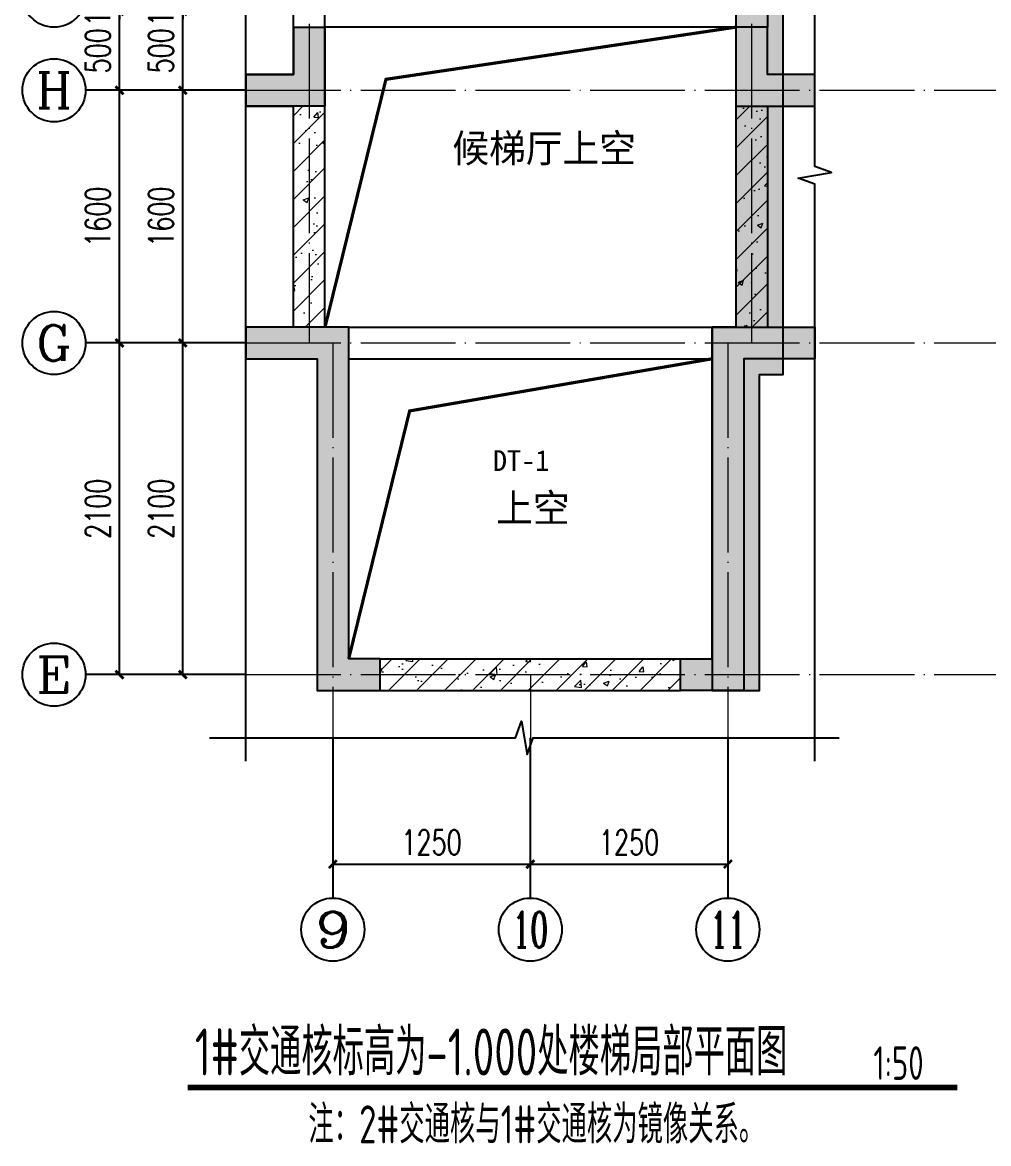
# Model space of a CAD drawing. Extents: x -1712635 to -854203, y -534641 to -21985.
# Drawn here: x -1008084 to -1001970, y -77502 to -70402 of the extents above; entities that cross this region are included whole.
import ezdxf
from ezdxf.enums import TextEntityAlignment as Align

# ---------------------------------------------------------------- set-up
doc = ezdxf.new("R2010")
doc.units = 0
doc.header["$LTSCALE"] = 1000
doc.linetypes.add('DOTE', pattern=[2.42, 2, -0.2, 0.02, -0.2])
doc.layers.get('0').update_dxf_attribs({"linetype": 'CONTINUOUS'})
doc.layers.get('Defpoints').update_dxf_attribs({"linetype": 'CONTINUOUS'})
for name, color, linetype in [('A-AXIS_TEXT', 7, 'CONTINUOUS'), ('AXIS', 3, 'CONTINUOUS'), ('DIM_SYMB', 3, 'CONTINUOUS'), ('PUB_DIM', 3, 'CONTINUOUS'), ('PUB_TEXT', 2, 'CONTINUOUS'), ('S-COLU-LINE1', 6, 'CONTINUOUS'), ('S-Q墙填充', 252, 'CONTINUOUS'), ('S-Q墙实线', 6, 'CONTINUOUS'), ('WALL', 2, 'CONTINUOUS'), ('尺寸标注', 86, 'CONTINUOUS'), ('底图$0$PUB_HATCH', 252, 'CONTINUOUS')]:
    doc.layers.add(name, color=color, linetype=linetype)
for name, color, linetype, lineweight in [('AXIS_TEXT', 7, 'CONTINUOUS', 20), ('DOTE', 19, 'DOTE', 9), ('PUB_HATCH', 8, 'CONTINUOUS', 9)]:
    doc.layers.add(name, color=color, linetype=linetype, lineweight=lineweight)
doc.styles.add('_TCH_AXIS', font='COMPLEX', dxfattribs={"bigfont": 'GBCBIG'})
doc.styles.add('_TCH_DIM_T3', font='SIMPLEX', dxfattribs={"width": 0.705882, "bigfont": 'GBCBIG'})
doc.styles.add('COMPLEX', font='COMPLEX')
doc.styles.add('TSSD_REIN', font='tssdeng.shx', dxfattribs={"width": 0.7, "height": 300, "bigfont": 'tssdchn.shx'})
doc.styles.add('黑体', font='simhei.ttf')
doc.dimstyles.new('_TCH_ARCH&&50', dxfattribs={"dimtxt": 157.5, "dimasz": 50, "dimexe": 125, "dimexo": 150, "dimgap": 58.75, "dimtad": 1, "dimdec": 0, "dimzin": 0, "dimdsep": 46, "dimtxsty": '_TCH_DIM_T3', "dimblk": 'ARCHTICK', "dimcen": 0.09, "dimclrt": 7, "dimazin": 0, "dimtfac": 1, "dimtdec": 0, "dimtix": 1, "dimtmove": 2, "dimatfit": 3, "dimldrblk": 'ARCHTICK', "dimfxl": 0, "dimtolj": 1, "dimtzin": 0, "dimarcsym": 0})
pattern_1 = [(45, (-1162568.35, -176102.63), (-88.38835, 88.38835), []), (50, (-1162568.35, -176102.63), (358.6301, -31.37607), [37.5, -412.5]), (355, (-1162568.35, -176102.63), (-69.3757, 376.0961), [30, -330]), (100.4514, (-1162538.47, -176105.25), (289.2547, 344.7198), [31.8701, -350.57106]), (46.1842, (-1162568.35, -176002.63), (533.6205, -82.7595), [56.25, -618.75]), (96.6356, (-1162523.9, -176009.53), (467.3314, 487.059), [47.8051, -525.8565]), (351.1842, (-1162568.35, -176002.63), (467.331, 487.0593), [45, -495]), (21, (-1162518.35, -176027.63), (298.45353, -201.30945), [37.5, -412.5]), (326, (-1162518.35, -176027.63), (121.6577, 362.575), [30, -330]), (71.4514, (-1162493.48, -176044.4), (420.1113, 161.26525), [31.8701, -350.57106]), (37.5, (-1162568.35, -176102.63), (6.07993, 166.44693), [0, -326, 0, -335, 0, -331.25]), (7.5, (-1162568.35, -176102.63), (131.53477, 197.20586), [0, -191, 0, -318.5, 0, -126.25]), (327.5, (-1162679.85, -176102.63), (266.91122, -11.27744), [0, -125, 0, -390, 0, -517.5]), (317.5, (-1162729.85, -176102.63), (291.59308, 50.0525), [0, -162.5, 0, -259, 0, -367.5])]

# ---------------------------------------------------------------- blocks, each defined once
blk = doc.blocks.new('_AXISO')
blk.add_circle((0, 0), 0.5)
at = {"layer": 'A-AXIS_TEXT', "style": 'COMPLEX', "width": 1.041667}
blk.add_attdef('A', text='', height=0.56, dxfattribs=at).set_placement((-0.25, -0.28), (0.25, -0.28), align=Align.FIT)
blk = doc.blocks.new('_ArchTick')
at = {"color": 0, "const_width": 0.35}
blk.add_lwpolyline([(-0.5, -0.5), (0.5, 0.5)], dxfattribs=at)
blk = doc.blocks.new('*D1138')
at = {"layer": 'Defpoints', "color": 0}
for p in [(-1007069.6, -72431.9), (-1006669.6, -72431.9), (-1006669.6, -74531.9)]:
    blk.add_point(p, dxfattribs=at)
at = {"layer": '尺寸标注', "color": 0, "lineweight": -2}
for p, q in [((-1006819.6, -72431.9), (-1007194.6, -72431.9)), ((-1007069.6, -74531.9), (-1007069.6, -72431.9)), ((-1006819.6, -74531.9), (-1007194.6, -74531.9))]:
    blk.add_line(p, q, dxfattribs=at)
at = {"layer": '尺寸标注', "color": 0, "lineweight": -2, "xscale": 50, "yscale": 50, "zscale": 50}
for p, rotation in [((-1007069.6, -72431.9), 90), ((-1007069.6, -74531.9), 270)]:
    blk.add_blockref('_ArchTick', p, dxfattribs=dict(at, rotation=rotation))
at = {"layer": '尺寸标注', "color": 7, "insert": (-1007207.1, -73481.9), "char_height": 157.5, "attachment_point": 5, "rotation": 90, "style": '_TCH_DIM_T3'}
blk.add_mtext('\\A1;2100', dxfattribs=at)
blk = doc.blocks.new('*D1139')
at = {"layer": 'Defpoints', "color": 0}
for p in [(-1007069.6, -70831.6), (-1006669.6, -70831.6), (-1006669.6, -72431.9)]:
    blk.add_point(p, dxfattribs=at)
at = {"layer": '尺寸标注', "color": 0, "lineweight": -2}
for p, q in [((-1006819.6, -70831.6), (-1007194.6, -70831.6)), ((-1007069.6, -72431.9), (-1007069.6, -70831.6)), ((-1006819.6, -72431.9), (-1007194.6, -72431.9))]:
    blk.add_line(p, q, dxfattribs=at)
at = {"layer": '尺寸标注', "color": 0, "lineweight": -2, "xscale": 50, "yscale": 50, "zscale": 50}
for p, rotation in [((-1007069.6, -70831.6), 90), ((-1007069.6, -72431.9), 270)]:
    blk.add_blockref('_ArchTick', p, dxfattribs=dict(at, rotation=rotation))
at = {"layer": '尺寸标注', "color": 7, "insert": (-1007207.1, -71631.8), "char_height": 157.5, "attachment_point": 5, "rotation": 90, "style": '_TCH_DIM_T3'}
blk.add_mtext('\\A1;1600', dxfattribs=at)
blk = doc.blocks.new('*D1140')
at = {"layer": 'Defpoints', "color": 0}
for p in [(-1007069.6, -70331.9), (-1006669.6, -70331.9), (-1006669.6, -70831.6)]:
    blk.add_point(p, dxfattribs=at)
at = {"layer": '尺寸标注', "color": 0, "lineweight": -2}
for p, q in [((-1006819.6, -70331.9), (-1007194.6, -70331.9)), ((-1007069.6, -70831.6), (-1007069.6, -70331.9)), ((-1006819.6, -70831.6), (-1007194.6, -70831.6))]:
    blk.add_line(p, q, dxfattribs=at)
at = {"layer": '尺寸标注', "color": 0, "lineweight": -2, "xscale": 50, "yscale": 50, "zscale": 50}
for p, rotation in [((-1007069.6, -70331.9), 90), ((-1007069.6, -70831.6), 270)]:
    blk.add_blockref('_ArchTick', p, dxfattribs=dict(at, rotation=rotation))
at = {"layer": '尺寸标注', "color": 7, "insert": (-1007207.1, -70581.8), "char_height": 157.5, "attachment_point": 5, "rotation": 90, "style": '_TCH_DIM_T3'}
blk.add_mtext('\\A1;500', dxfattribs=at)
blk = doc.blocks.new('*D1141')
at = {"layer": 'Defpoints', "color": 0}
for p in [(-1007069.6, -70231.9), (-1006669.6, -70231.9), (-1006669.6, -70331.9)]:
    blk.add_point(p, dxfattribs=at)
at = {"layer": '尺寸标注', "color": 0, "lineweight": -2}
for p, q in [((-1007069.6, -70231.9), (-1007069.6, -70181.9)), ((-1006819.6, -70231.9), (-1007194.6, -70231.9)), ((-1007069.6, -70331.9), (-1007069.6, -70231.9)), ((-1006819.6, -70331.9), (-1007194.6, -70331.9)), ((-1007069.6, -70331.9), (-1007069.6, -70381.9))]:
    blk.add_line(p, q, dxfattribs=at)
at = {"layer": '尺寸标注', "color": 0, "lineweight": -2, "xscale": 50, "yscale": 50, "zscale": 50}
for p, rotation in [((-1007069.6, -70231.9), 270), ((-1007069.6, -70331.9), 90)]:
    blk.add_blockref('_ArchTick', p, dxfattribs=dict(at, rotation=rotation))
at = {"layer": '尺寸标注', "color": 7, "insert": (-1007207.1, -70281.9), "char_height": 157.5, "attachment_point": 5, "rotation": 90, "style": '_TCH_DIM_T3'}
blk.add_mtext('\\A1;100', dxfattribs=at)
blk = doc.blocks.new('*D1174')
at = {"layer": 'Defpoints', "color": 0}
for p in [(-1007469.6, -72431.9), (-1006669.6, -72431.9), (-1006669.6, -74531.9)]:
    blk.add_point(p, dxfattribs=at)
at = {"layer": 'PUB_DIM', "color": 0, "lineweight": -2}
for p, q in [((-1006819.6, -72431.9), (-1007594.6, -72431.9)), ((-1007469.6, -74531.9), (-1007469.6, -72431.9)), ((-1006819.6, -74531.9), (-1007594.6, -74531.9))]:
    blk.add_line(p, q, dxfattribs=at)
at = {"layer": 'PUB_DIM', "color": 0, "lineweight": -2, "xscale": 50, "yscale": 50, "zscale": 50}
for p, rotation in [((-1007469.6, -72431.9), 90), ((-1007469.6, -74531.9), 270)]:
    blk.add_blockref('_ArchTick', p, dxfattribs=dict(at, rotation=rotation))
at = {"layer": 'PUB_DIM', "color": 7, "insert": (-1007607.1, -73481.9), "char_height": 157.5, "attachment_point": 5, "rotation": 90, "style": '_TCH_DIM_T3'}
blk.add_mtext('\\A1;2100', dxfattribs=at)
blk = doc.blocks.new('*D1175')
at = {"layer": 'Defpoints', "color": 0}
for p in [(-1007469.6, -70831.6), (-1006669.6, -70831.6), (-1006669.6, -72431.9)]:
    blk.add_point(p, dxfattribs=at)
at = {"layer": 'PUB_DIM', "color": 0, "lineweight": -2}
for p, q in [((-1006819.6, -70831.6), (-1007594.6, -70831.6)), ((-1007469.6, -72431.9), (-1007469.6, -70831.6)), ((-1006819.6, -72431.9), (-1007594.6, -72431.9))]:
    blk.add_line(p, q, dxfattribs=at)
at = {"layer": 'PUB_DIM', "color": 0, "lineweight": -2, "xscale": 50, "yscale": 50, "zscale": 50}
for p, rotation in [((-1007469.6, -70831.6), 90), ((-1007469.6, -72431.9), 270)]:
    blk.add_blockref('_ArchTick', p, dxfattribs=dict(at, rotation=rotation))
at = {"layer": 'PUB_DIM', "color": 7, "insert": (-1007607.1, -71631.8), "char_height": 157.5, "attachment_point": 5, "rotation": 90, "style": '_TCH_DIM_T3'}
blk.add_mtext('\\A1;1600', dxfattribs=at)
blk = doc.blocks.new('*D1176')
at = {"layer": 'Defpoints', "color": 0}
for p in [(-1007469.6, -70331.9), (-1006669.6, -70331.9), (-1006669.6, -70831.6)]:
    blk.add_point(p, dxfattribs=at)
at = {"layer": 'PUB_DIM', "color": 0, "lineweight": -2}
for p, q in [((-1006819.6, -70331.9), (-1007594.6, -70331.9)), ((-1007469.6, -70831.6), (-1007469.6, -70331.9)), ((-1006819.6, -70831.6), (-1007594.6, -70831.6))]:
    blk.add_line(p, q, dxfattribs=at)
at = {"layer": 'PUB_DIM', "color": 0, "lineweight": -2, "xscale": 50, "yscale": 50, "zscale": 50}
for p, rotation in [((-1007469.6, -70331.9), 90), ((-1007469.6, -70831.6), 270)]:
    blk.add_blockref('_ArchTick', p, dxfattribs=dict(at, rotation=rotation))
at = {"layer": 'PUB_DIM', "color": 7, "insert": (-1007607.1, -70581.8), "char_height": 157.5, "attachment_point": 5, "rotation": 90, "style": '_TCH_DIM_T3'}
blk.add_mtext('\\A1;500', dxfattribs=at)
blk = doc.blocks.new('*D1177')
at = {"layer": 'Defpoints', "color": 0}
for p in [(-1007469.6, -70231.9), (-1006669.6, -70231.9), (-1006669.6, -70331.9)]:
    blk.add_point(p, dxfattribs=at)
at = {"layer": 'PUB_DIM', "color": 0, "lineweight": -2}
for p, q in [((-1007469.6, -70231.9), (-1007469.6, -70181.9)), ((-1006819.6, -70231.9), (-1007594.6, -70231.9)), ((-1007469.6, -70331.9), (-1007469.6, -70231.9)), ((-1006819.6, -70331.9), (-1007594.6, -70331.9)), ((-1007469.6, -70331.9), (-1007469.6, -70381.9))]:
    blk.add_line(p, q, dxfattribs=at)
at = {"layer": 'PUB_DIM', "color": 0, "lineweight": -2, "xscale": 50, "yscale": 50, "zscale": 50}
for p, rotation in [((-1007469.6, -70231.9), 270), ((-1007469.6, -70331.9), 90)]:
    blk.add_blockref('_ArchTick', p, dxfattribs=dict(at, rotation=rotation))
at = {"layer": 'PUB_DIM', "color": 7, "insert": (-1007607.1, -70281.9), "char_height": 157.5, "attachment_point": 5, "rotation": 90, "style": '_TCH_DIM_T3'}
blk.add_mtext('\\A1;100', dxfattribs=at)
blk = doc.blocks.new('*D1182')
at = {"layer": 'Defpoints', "color": 0}
for p in [(-1006119.6, -74931.9), (-1004870.1, -74931.9), (-1004870.1, -75731.9)]:
    blk.add_point(p, dxfattribs=at)
at = {"layer": 'PUB_DIM', "color": 0, "lineweight": -2}
for p, q in [((-1006119.6, -75081.9), (-1006119.6, -75856.9)), ((-1004870.1, -75081.9), (-1004870.1, -75856.9)), ((-1006119.6, -75731.9), (-1004870.1, -75731.9))]:
    blk.add_line(p, q, dxfattribs=at)
at = {"layer": 'PUB_DIM', "color": 0, "lineweight": -2, "xscale": 50, "yscale": 50, "zscale": 50, "rotation": 180}
blk.add_blockref('_ArchTick', (-1006119.6, -75731.9), dxfattribs=at)
at = {"layer": 'PUB_DIM', "color": 0, "lineweight": -2, "xscale": 50, "yscale": 50, "zscale": 50}
blk.add_blockref('_ArchTick', (-1004870.1, -75731.9), dxfattribs=at)
at = {"layer": 'PUB_DIM', "color": 7, "insert": (-1005494.9, -75594.4), "char_height": 157.5, "attachment_point": 5, "style": '_TCH_DIM_T3'}
blk.add_mtext('\\A1;1250', dxfattribs=at)
blk = doc.blocks.new('*D1183')
at = {"layer": 'Defpoints', "color": 0}
for p in [(-1004870.1, -74931.9), (-1003619.6, -74931.9), (-1003619.6, -75731.9)]:
    blk.add_point(p, dxfattribs=at)
at = {"layer": 'PUB_DIM', "color": 0, "lineweight": -2}
for p, q in [((-1004870.1, -75081.9), (-1004870.1, -75856.9)), ((-1003619.6, -75081.9), (-1003619.6, -75856.9)), ((-1004870.1, -75731.9), (-1003619.6, -75731.9))]:
    blk.add_line(p, q, dxfattribs=at)
at = {"layer": 'PUB_DIM', "color": 0, "lineweight": -2, "xscale": 50, "yscale": 50, "zscale": 50, "rotation": 180}
blk.add_blockref('_ArchTick', (-1004870.1, -75731.9), dxfattribs=at)
at = {"layer": 'PUB_DIM', "color": 0, "lineweight": -2, "xscale": 50, "yscale": 50, "zscale": 50}
blk.add_blockref('_ArchTick', (-1003619.6, -75731.9), dxfattribs=at)
at = {"layer": 'PUB_DIM', "color": 7, "insert": (-1004244.9, -75594.4), "char_height": 157.5, "attachment_point": 5, "style": '_TCH_DIM_T3'}
blk.add_mtext('\\A1;1250', dxfattribs=at)

msp = doc.modelspace()

# ---------------------------------------------------------------- hatches: boundary and pattern name
at = {"layer": 'PUB_HATCH'}
h = msp.add_hatch(dxfattribs=at)
h.set_pattern_fill('钢筋混凝土', color=256, scale=50, style=0)
h.set_pattern_definition(pattern_1)
h.paths.add_polyline_path([(-1006169.63, -70931.63), (-1006369.63, -70931.63), (-1006369.63, -72331.91), (-1006169.63, -72331.91)])
h = msp.add_hatch(dxfattribs=at)
h.set_pattern_fill('钢筋混凝土', color=256, scale=50, style=0)
h.set_pattern_definition(pattern_1)
h.paths.add_polyline_path([(-1003569.63, -72331.91), (-1003369.63, -72331.91), (-1003369.63, -70931.63), (-1003569.63, -70931.63)])
h = msp.add_hatch(dxfattribs=at)
h.set_pattern_fill('钢筋混凝土', color=256, scale=50, style=0)
h.set_pattern_definition(pattern_1)
h.paths.add_polyline_path([(-1003919.43, -74631.9), (-1003919.43, -74431.9), (-1005819.63, -74431.9), (-1005819.63, -74631.9)])
at = {"layer": 'S-Q墙填充'}
h = msp.add_hatch(dxfattribs=at)
h.set_pattern_fill('ARMORED', color=252, scale=50, style=0)
h.set_pattern_definition([(50, (-1018370.44, -59682.15), (358.63, -31.376), [37.5, -412.5]), (355, (-1018370.44, -59682.15), (-69.3757, 376.096), [30, -330]), (100.4514, (-1018340.55, -59684.77), (289.2547, 344.72), [31.87, -350.571]), (46.1842, (-1018370.44, -59582.15), (533.6205, -82.7595), [56.25, -618.75]), (96.6356, (-1018325.97, -59589.05), (467.331, 487.059), [47.805, -525.856]), (351.1842, (-1018370.44, -59582.15), (467.331, 487.059), [45, -495]), (21, (-1018320.44, -59607.15), (298.4535, -201.3094), [37.5, -412.5]), (326, (-1018320.44, -59607.15), (121.6577, 362.575), [30, -330]), (71.4514, (-1018295.57, -59623.93), (420.1113, 161.265), [31.87, -350.571]), (37.5, (-1018370.44, -59682.15), (6.0799, 166.4469), [0, -326, 0, -335, 0, -331.25]), (7.5, (-1018370.44, -59682.15), (131.5348, 197.2059), [0, -191, 0, -318.5, 0, -126.25]), (327.5, (-1018481.94, -59682.15), (266.9112, -11.2774), [0, -125, 0, -390, 0, -517.5]), (317.5, (-1018531.94, -59682.15), (291.593, 50.0525), [0, -162.5, 0, -259, 0, -367.5]), (45, (-1018370.44, -59682.15), (-176.7767, 176.7767), [])])
h.paths.add_polyline_path([(-1003569.74, -72331.91), (-1003719.74, -72331.91), (-1003719.74, -74631.91), (-1003419.74, -74631.91), (-1003419.74, -77331.92), (-1003419.74, -72631.91), (-1003269.74, -72631.91), (-1003269.74, -66681.92), (-1003569.74, -66681.92)])
at = {"layer": '底图$0$PUB_HATCH'}
for points in [[(-1006169.63, -70431.91), (-1006169.63, -70931.91), (-1006669.63, -70931.64), (-1006669.63, -70731.64), (-1006369.63, -70731.91), (-1006369.63, -70431.91)], [(-1003569.63, -70431.91), (-1003569.63, -70931.91), (-1003069.63, -70931.91), (-1003069.63, -70731.91), (-1003369.63, -70731.91), (-1003369.63, -70431.91)], [(-1006669.63, -72331.91), (-1006669.63, -72531.91), (-1006219.63, -72531.91), (-1006219.63, -74631.91), (-1005819.63, -74631.91), (-1005819.63, -74431.91), (-1006019.63, -74431.91), (-1006019.63, -72331.91)], [(-1003069.63, -72331.91), (-1003069.63, -72531.91), (-1003519.63, -72531.91), (-1003519.63, -74631.91), (-1003919.63, -74631.91), (-1003919.63, -74431.91), (-1003719.63, -74431.91), (-1003719.63, -72331.91)]]:
    msp.add_hatch(color=256, dxfattribs=at).paths.add_polyline_path(points)

# ---------------------------------------------------------------- linework, layer by layer
at = {"color": 6, "const_width": 20}
for points in [[(-1006169.4, -72331.91), (-1005783.82, -70762.18), (-1003569.4, -70431.87)], [(-1006019.4, -74431.91), (-1005633.82, -72862.18), (-1003719.4, -72531.87)]]:
    msp.add_lwpolyline(points, dxfattribs=at)
at = {"layer": 'AXIS'}
for p, q in [((-1006669.63, -70831.64), (-1007684.24, -70831.64)), ((-1006669.63, -72431.91), (-1007684.24, -72431.91)), ((-1006669.63, -74531.91), (-1007684.24, -74531.91)), ((-1006119.63, -74931.91), (-1006119.63, -75946.51)), ((-1004870.11, -74931.91), (-1004870.11, -75946.51)), ((-1003619.63, -74931.91), (-1003619.63, -75946.51))]:
    msp.add_line(p, q, dxfattribs=at)
at = {"layer": 'DIM_SYMB'}
for points in [[(-1006669.63, -75080.64), (-1006669.63, -69171.79), (-1006774.63, -69133.58), (-1006564.63, -69096.55), (-1006669.63, -69059.29), (-1006669.63, -63150.44)], [(-1003069.63, -75080.64), (-1003069.63, -71427.06), (-1003174.63, -71388.85), (-1002964.63, -71351.82), (-1003069.63, -71314.56), (-1003069.63, -67660.98)], [(-1006899.82, -74931.91), (-1004964.19, -74931.91), (-1004925.98, -74826.91), (-1004888.95, -75036.91), (-1004851.69, -74931.91), (-1002916.07, -74931.91)]]:
    msp.add_lwpolyline(points, dxfattribs=at)
at = {"layer": 'DIM_SYMB', "const_width": 35}
msp.add_lwpolyline([(-1007038.92, -77146.47), (-1002168.13, -77146.47)], dxfattribs=at)
at = {"layer": 'DOTE', "linetype": 'DOTE', "ltscale": 0.3}
for p, q in [((-1006269.63, -63150.44), (-1006269.63, -72431.91)), ((-1003469.63, -63150.44), (-1003469.63, -72431.9)), ((-1006669.63, -70831.91), (-995306.05, -70831.91)), ((-1006669.63, -72431.91), (-995306.05, -72431.9)), ((-1006119.63, -72431.91), (-1006119.63, -74931.91)), ((-1003619.43, -72431.9), (-1003619.43, -74931.91)), ((-1006669.63, -74531.91), (-995306.05, -74531.9)), ((-1004869.53, -74531.9), (-1004869.53, -74936.75))]:
    msp.add_line(p, q, dxfattribs=at)
at = {"layer": 'S-COLU-LINE1'}
for p, q in [((-1006369.63, -70431.9), (-1006369.63, -70731.63)), ((-1006169.63, -70931.63), (-1006169.63, -70431.9)), ((-1003569.63, -70431.9), (-1003569.63, -70931.63)), ((-1003369.63, -70731.63), (-1003369.63, -70431.9)), ((-1006369.63, -70731.63), (-1006669.63, -70731.63)), ((-1006669.63, -70731.63), (-1006669.63, -70931.63)), ((-1003069.63, -70731.63), (-1003369.63, -70731.63)), ((-1003069.63, -70931.63), (-1003069.63, -70731.63)), ((-1006669.63, -70931.63), (-1006369.63, -70931.63)), ((-1003369.63, -70931.63), (-1003069.63, -70931.63))]:
    msp.add_line(p, q, dxfattribs=at)
at = {"layer": 'S-Q墙实线', "linetype": 'ByBlock'}
msp.add_lwpolyline([(-1003569.74, -72331.91), (-1003719.74, -72331.91), (-1003719.74, -74631.91), (-1003419.74, -74631.91), (-1003419.74, -74628.15), (-1003419.74, -74628.15), (-1003419.74, -72631.91), (-1003269.74, -72631.91), (-1003269.74, -66681.92), (-1003569.74, -66681.92), (-1003569.74, -72331.91)], dxfattribs=at)
at = {"layer": 'S-Q墙实线', "color": 6}
for points in [[(-1006169.63, -70431.91), (-1006169.63, -70931.91), (-1006669.63, -70931.64), (-1006669.63, -70731.64), (-1006369.63, -70731.91), (-1006369.63, -70431.91)], [(-1003569.63, -70431.91), (-1003569.63, -70931.91), (-1003069.63, -70931.91), (-1003069.63, -70731.91), (-1003369.63, -70731.91), (-1003369.63, -70431.91)], [(-1006669.63, -72331.91), (-1006669.63, -72531.91), (-1006219.63, -72531.91), (-1006219.63, -74631.91), (-1005819.63, -74631.91), (-1005819.63, -74431.91), (-1006019.63, -74431.91), (-1006019.63, -72331.91)], [(-1003069.63, -72331.91), (-1003069.63, -72531.91), (-1003519.63, -72531.91), (-1003519.63, -74631.91), (-1003919.63, -74631.91), (-1003919.63, -74431.91), (-1003719.63, -74431.91), (-1003719.63, -72331.91)]]:
    msp.add_lwpolyline(points, close=True, dxfattribs=at)
at = {"layer": 'WALL'}
for p, q in [((-1006369.63, -70431.9), (-1006369.63, -70331.91)), ((-1006169.63, -70431.9), (-1006169.63, -70331.91)), ((-1003569.63, -70331.9), (-1003569.63, -70431.9)), ((-1003369.63, -70331.9), (-1003369.63, -70431.9)), ((-1003569.63, -70431.9), (-1006169.63, -70431.91)), ((-1006669.63, -70931.91), (-1006669.63, -70931.63)), ((-1006369.63, -70931.91), (-1006669.63, -70931.91)), ((-1006369.63, -72331.91), (-1006369.63, -70931.63)), ((-1006169.63, -72331.91), (-1006169.63, -70931.63)), ((-1003569.63, -70931.63), (-1003569.63, -72331.91)), ((-1003369.63, -70931.63), (-1003369.63, -72331.91)), ((-1006019.63, -72331.91), (-1003719.43, -72331.91)), ((-1003719.63, -72331.91), (-1003719.63, -74431.91)), ((-1006019.63, -72531.91), (-1003719.43, -72531.91)), ((-1005819.63, -74431.91), (-1003919.43, -74431.91)), ((-1005819.63, -74631.91), (-1003919.43, -74631.91))]:
    msp.add_line(p, q, dxfattribs=at)

# ---------------------------------------------------------------- block references
at = {"layer": 'AXIS'}
ref = msp.add_blockref('_AXISO', (-1007884.24, -70231.91), dxfattribs=dict(at, xscale=400, yscale=400, zscale=400))
ref.add_attrib('A', 'J', dxfattribs={"layer": 'AXIS_TEXT', "height": 226.27, "style": '_TCH_AXIS', "width": 1.909091}).set_placement((-1007997.37, -70345.04), (-1007771.1, -70345.04), align=Align.FIT)
ref = msp.add_blockref('_AXISO', (-1007884.24, -70831.64), dxfattribs=dict(at, xscale=400, yscale=400, zscale=400))
ref.add_attrib('A', 'H', dxfattribs={"layer": 'AXIS_TEXT', "height": 226.27, "style": '_TCH_AXIS', "width": 1.05}).set_placement((-1007997.37, -70944.77), (-1007771.1, -70944.77), align=Align.FIT)
ref = msp.add_blockref('_AXISO', (-1007884.24, -72431.91), dxfattribs=dict(at, xscale=400, yscale=400, zscale=400))
ref.add_attrib('A', 'G', dxfattribs={"layer": 'AXIS_TEXT', "height": 226.27, "style": '_TCH_AXIS', "width": 1.166667}).set_placement((-1007997.37, -72545.04), (-1007771.1, -72545.04), align=Align.FIT)
ref = msp.add_blockref('_AXISO', (-1007884.24, -74531.91), dxfattribs=dict(at, xscale=400, yscale=400, zscale=400))
ref.add_attrib('A', 'E', dxfattribs={"layer": 'AXIS_TEXT', "height": 226.27, "style": '_TCH_AXIS', "width": 1.3125}).set_placement((-1007997.37, -74645.04), (-1007771.1, -74645.04), align=Align.FIT)
ref = msp.add_blockref('_AXISO', (-1006119.63, -76146.51), dxfattribs=dict(at, xscale=400, yscale=400, zscale=400))
ref.add_attrib('A', '9', dxfattribs={"layer": 'AXIS_TEXT', "height": 226.27, "style": '_TCH_AXIS', "width": 1.5}).set_placement((-1006232.77, -76259.65), (-1006006.49, -76259.65), align=Align.FIT)
ref = msp.add_blockref('_AXISO', (-1004870.11, -76146.51), dxfattribs=dict(at, xscale=400, yscale=400, zscale=400))
ref.add_attrib('A', '10', dxfattribs={"layer": 'AXIS_TEXT', "height": 226.274, "style": '_TCH_AXIS', "width": 0.724138}).set_placement((-1004983.25, -76259.65), (-1004756.97, -76259.65), align=Align.FIT)
ref = msp.add_blockref('_AXISO', (-1003619.63, -76146.51), dxfattribs=dict(at, xscale=400, yscale=400, zscale=400))
ref.add_attrib('A', '11', dxfattribs={"layer": 'AXIS_TEXT', "height": 226.274, "style": '_TCH_AXIS', "width": 0.875}).set_placement((-1003732.77, -76259.65), (-1003506.49, -76259.65), align=Align.FIT)

# ---------------------------------------------------------------- texts
at = {"layer": 'PUB_TEXT', "color": 7}
for s, p in [('候梯厅上空', (-1005363.39, -71287.76)), ('上空', (-1005085.89, -73565.59))]:
    msp.add_text(s, height=178.723, dxfattribs=at).set_placement(p)
at = {"layer": 'PUB_TEXT', "color": 246, "style": '黑体'}
msp.add_text('DT-1', height=131.435, dxfattribs=at).set_placement((-1005106.75, -73242.3))
at = {"layer": 'PUB_TEXT', "style": 'TSSD_REIN', "width": 0.7}
for s, height, p in [('1#交通核标高为-1.000处楼梯局部平面图', 297.5, (-1006992.47, -77070.11)), ('1:50', 212.5, (-1002698.59, -77098.12))]:
    msp.add_text(s, height=height, dxfattribs=at).set_placement(p)
at = {"layer": 'PUB_TEXT', "color": 1, "style": 'TSSD_REIN', "width": 0.7}
msp.add_text('注：2#交通核与1#交通核为镜像关系。', height=241.1348, dxfattribs=at).set_placement((-1006274.51, -77500.7))

# ---------------------------------------------------------------- dimensions: what is measured, and where the dimension line sits
at = {"layer": 'PUB_DIM'}
for p1, p2, distance, picture, middle in [((-1006669.63, -70331.91), (-1006669.63, -70231.91), 800, '*D1177', (-1007607.13, -70281.91)), ((-1006669.63, -70831.64), (-1006669.63, -70331.91), 800, '*D1176', (-1007607.13, -70581.77)), ((-1006669.63, -72431.91), (-1006669.63, -70831.64), 800, '*D1175', (-1007607.13, -71631.77)), ((-1006669.63, -74531.91), (-1006669.63, -72431.91), 800, '*D1174', (-1007607.13, -73481.91)), ((-1006119.63, -74931.91), (-1004870.11, -74931.91), -800, '*D1182', (-1005494.87, -75594.41)), ((-1004870.11, -74931.91), (-1003619.63, -74931.91), -800, '*D1183', (-1004244.87, -75594.41))]:
    dim = msp.add_aligned_dim(p1=p1, p2=p2, distance=distance, dimstyle='_TCH_ARCH&&50', dxfattribs=at)
    dim.commit()
    dim.dimension.update_dxf_attribs({"geometry": picture, "text_midpoint": middle})
at = {"layer": '尺寸标注', "color": 106}
for p1, p2, picture, middle in [((-1006669.63, -70331.91), (-1006669.63, -70231.91), '*D1141', (-1007207.13, -70281.91)), ((-1006669.63, -70831.64), (-1006669.63, -70331.91), '*D1140', (-1007207.13, -70581.77)), ((-1006669.63, -72431.91), (-1006669.63, -70831.64), '*D1139', (-1007207.13, -71631.77)), ((-1006669.63, -74531.91), (-1006669.63, -72431.91), '*D1138', (-1007207.13, -73481.91))]:
    dim = msp.add_aligned_dim(p1=p1, p2=p2, distance=400, dimstyle='_TCH_ARCH&&50', dxfattribs=at)
    dim.commit()
    dim.dimension.update_dxf_attribs({"geometry": picture, "text_midpoint": middle})

doc.saveas('drawing.dxf')
